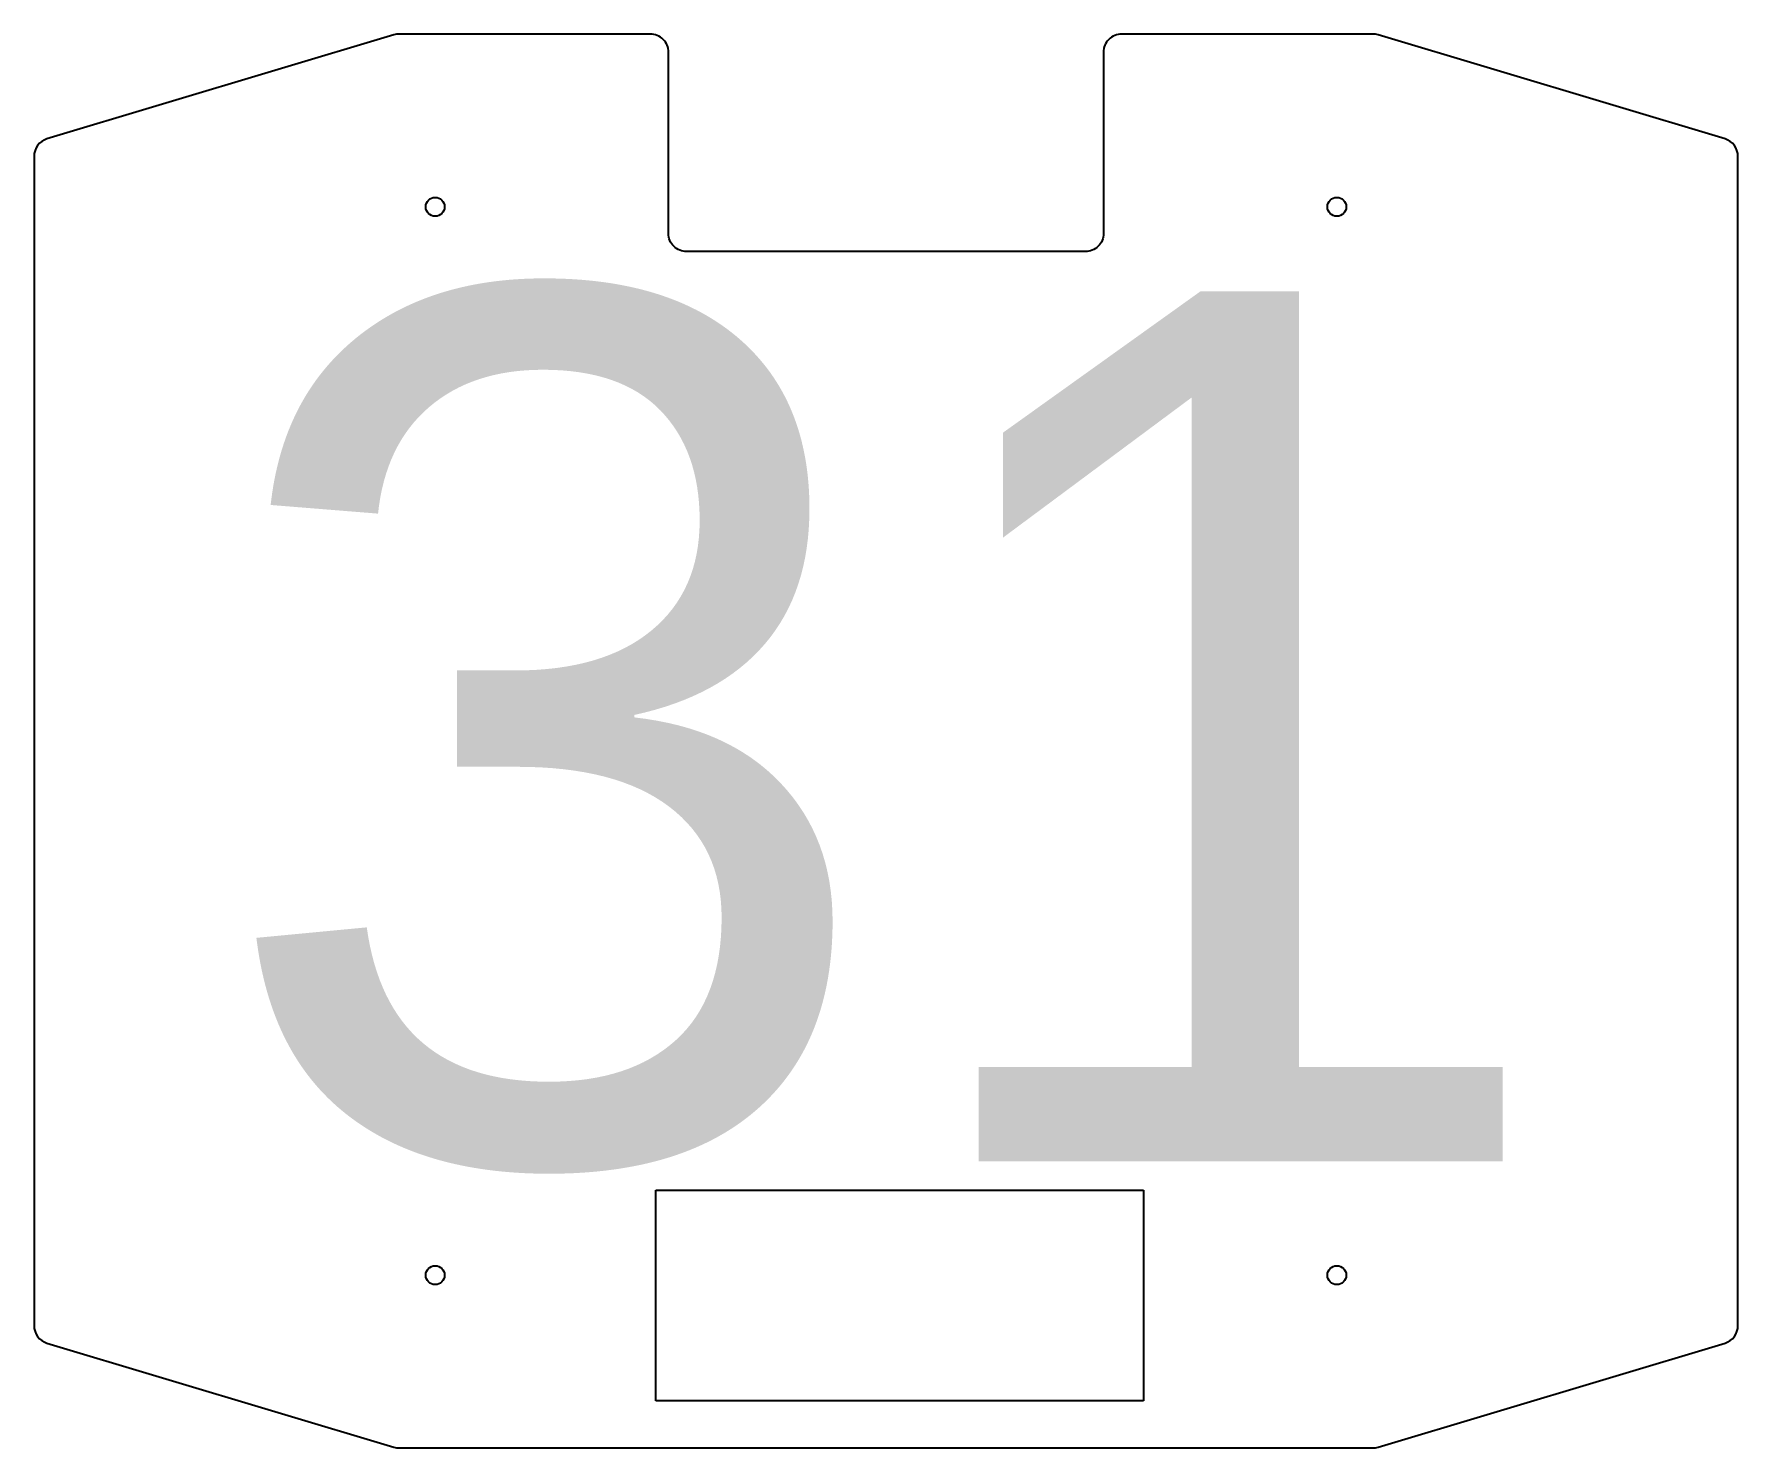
# Model space of a CAD drawing. Header units: inches. Extents: x -5.9 to 5.9, y -4.9 to 4.9.
import ezdxf

# ---------------------------------------------------------------- set-up
doc = ezdxf.new("R2010")
doc.units = ezdxf.units.IN
doc.header["$MEASUREMENT"] = 0
picture_1 = doc.add_image_def('image1.png', size_in_pixel=(1009, 436))

msp = doc.modelspace()

# ---------------------------------------------------------------- linework, layer by layer
msp.add_lwpolyline([(5.786, -4.152, 0.331206), (5.875, -4.032), (5.875, 4.032, 0.331206), (5.786, 4.152), (3.393, 4.87, 0.072993), (3.357, 4.875), (1.625, 4.875, 0.414214), (1.5, 4.75), (1.5, 3.5, -0.414214), (1.375, 3.375), (-1.375, 3.375, -0.414214), (-1.5, 3.5), (-1.5, 4.75, 0.414214), (-1.625, 4.875), (-3.357, 4.875, 0.072993), (-3.393, 4.87), (-5.786, 4.152, 0.331206), (-5.875, 4.032), (-5.875, -4.032, 0.331206), (-5.786, -4.152), (-3.393, -4.87, 0.072993), (-3.357, -4.875), (3.357, -4.875, 0.072993), (3.393, -4.87)], format="xyb", close=True)
for centre in [(-3.109, 3.684), (3.109, 3.684), (-3.109, -3.684), (3.109, -3.684)]:
    msp.add_circle(centre, 0.065)

# ---------------------------------------------------------------- texts
at = {"insert": (-5.875, 3.101), "char_height": 6, "attachment_point": 1}
msp.add_mtext_dynamic_manual_height_columns('\\pxsm1,qc;{\\f@Arial Unicode MS|b0|i0|c0|p34;\\C1;31}', width=11.75, gutter_width=1, heights=[0], dxfattribs=at)

# ---------------------------------------------------------------- pictures from other files: only their frames are drawn
image = msp.add_image(picture_1, insert=(-1.587, -4.551), size_in_units=(3.363, 1.453))
image.dxf.flags = 15

doc.saveas('drawing.dxf')
